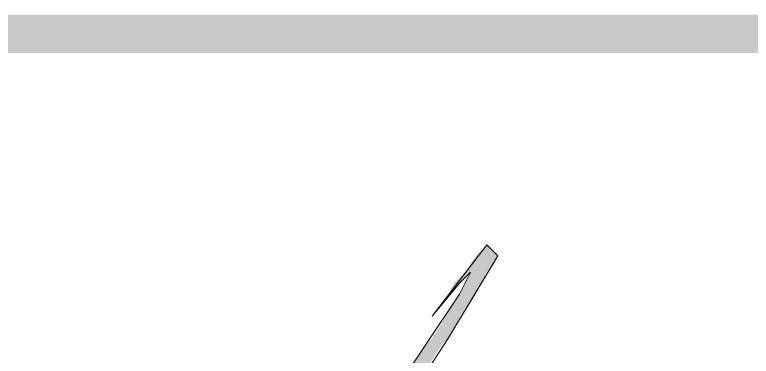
# Model space of a CAD drawing. Header units: millimetres. Extents: x 24 to 410, y 10 to 282.
# Drawn here: x 256.28 to 261.97, y 19.46 to 22.1 of the extents above; entities that cross this region are included whole.
import ezdxf

# ---------------------------------------------------------------- set-up
doc = ezdxf.new("R2010")
doc.units = ezdxf.units.MM
doc.layers.add('Watermark', color=7, linetype='Continuous')

msp = doc.modelspace()

# ---------------------------------------------------------------- hatches: boundary and pattern name
h = msp.add_hatch(color=256)
h.dxf.hatch_style = 2
h.paths.add_polyline_path([(30.098965, 22.098), (30.098965, 21.801667), (410.082965, 22.098)])
h = msp.add_hatch(color=256)
h.dxf.hatch_style = 2
h.paths.add_polyline_path([(30.098965, 21.801667), (410.082965, 22.098), (410.082965, 21.801667)])
at = {"layer": 'Watermark'}
h = msp.add_hatch(color=256, dxfattribs=at)
h.dxf.hatch_style = 2
h.paths.add_polyline_path([(259.926667, 20.32), (259.842, 20.235333), (260.011333, 20.235333)])
h = msp.add_hatch(color=256, dxfattribs=at)
h.dxf.hatch_style = 2
h.paths.add_polyline_path([(259.842, 20.235333), (259.757333, 20.108333), (259.926667, 20.108333)])
h = msp.add_hatch(color=256, dxfattribs=at)
h.dxf.hatch_style = 2
h.paths.add_polyline_path([(259.842, 20.235333), (260.011333, 20.235333), (259.926667, 20.108333)])
h = msp.add_hatch(color=256, dxfattribs=at)
h.dxf.hatch_style = 2
h.paths.add_polyline_path([(259.757333, 20.108333), (259.672667, 20.023667), (259.715, 20.023667)])
h = msp.add_hatch(color=256, dxfattribs=at)
h.dxf.hatch_style = 2
h.paths.add_polyline_path([(259.757333, 20.108333), (259.799667, 20.108333), (259.715, 20.023667)])
h = msp.add_hatch(color=256, dxfattribs=at)
h.dxf.hatch_style = 2
h.paths.add_polyline_path([(259.799667, 20.108333), (259.715, 19.939), (259.842, 19.939)])
h = msp.add_hatch(color=256, dxfattribs=at)
h.dxf.hatch_style = 2
h.paths.add_polyline_path([(259.799667, 20.108333), (259.926667, 20.108333), (259.842, 19.939)])
h = msp.add_hatch(color=256, dxfattribs=at)
h.dxf.hatch_style = 2
h.paths.add_polyline_path([(259.672667, 20.023667), (259.630333, 19.939)])
h = msp.add_hatch(color=256, dxfattribs=at)
h.dxf.hatch_style = 2
h.paths.add_polyline_path([(259.672667, 20.023667), (259.715, 20.023667), (259.630333, 19.939)])
h = msp.add_hatch(color=256, dxfattribs=at)
h.dxf.hatch_style = 2
h.paths.add_polyline_path([(259.630333, 19.939), (259.503333, 19.769667)])
h = msp.add_hatch(color=256, dxfattribs=at)
h.dxf.hatch_style = 2
h.paths.add_polyline_path([(259.715, 19.939), (259.503333, 19.600333), (259.630333, 19.600333)])
h = msp.add_hatch(color=256, dxfattribs=at)
h.dxf.hatch_style = 2
h.paths.add_polyline_path([(259.715, 19.939), (259.842, 19.939), (259.630333, 19.600333)])
h = msp.add_hatch(color=256, dxfattribs=at)
h.dxf.hatch_style = 2
h.paths.add_polyline_path([(259.503333, 19.600333), (259.461, 19.558), (259.588, 19.558)])
h = msp.add_hatch(color=256, dxfattribs=at)
h.dxf.hatch_style = 2
h.paths.add_polyline_path([(259.503333, 19.600333), (259.630333, 19.600333), (259.588, 19.558)])
h = msp.add_hatch(color=256, dxfattribs=at)
h.dxf.hatch_style = 2
h.paths.add_polyline_path([(259.461, 19.558), (259.122333, 19.05), (259.249333, 19.05)])
h = msp.add_hatch(color=256, dxfattribs=at)
h.dxf.hatch_style = 2
h.paths.add_polyline_path([(259.461, 19.558), (259.588, 19.558), (259.249333, 19.05)])

# ---------------------------------------------------------------- linework, layer by layer
at = {"layer": 'Watermark', "lineweight": 0}
msp.add_lwpolyline([(259.08, 18.753667), (259.630333, 19.600333), (260.011333, 20.235333), (259.926667, 20.32), (259.503333, 19.769667), (259.715, 20.023667), (259.799667, 20.108333), (259.715, 19.939), (259.461, 19.558), (259.122333, 19.05)], dxfattribs=at)

doc.saveas('drawing.dxf')
